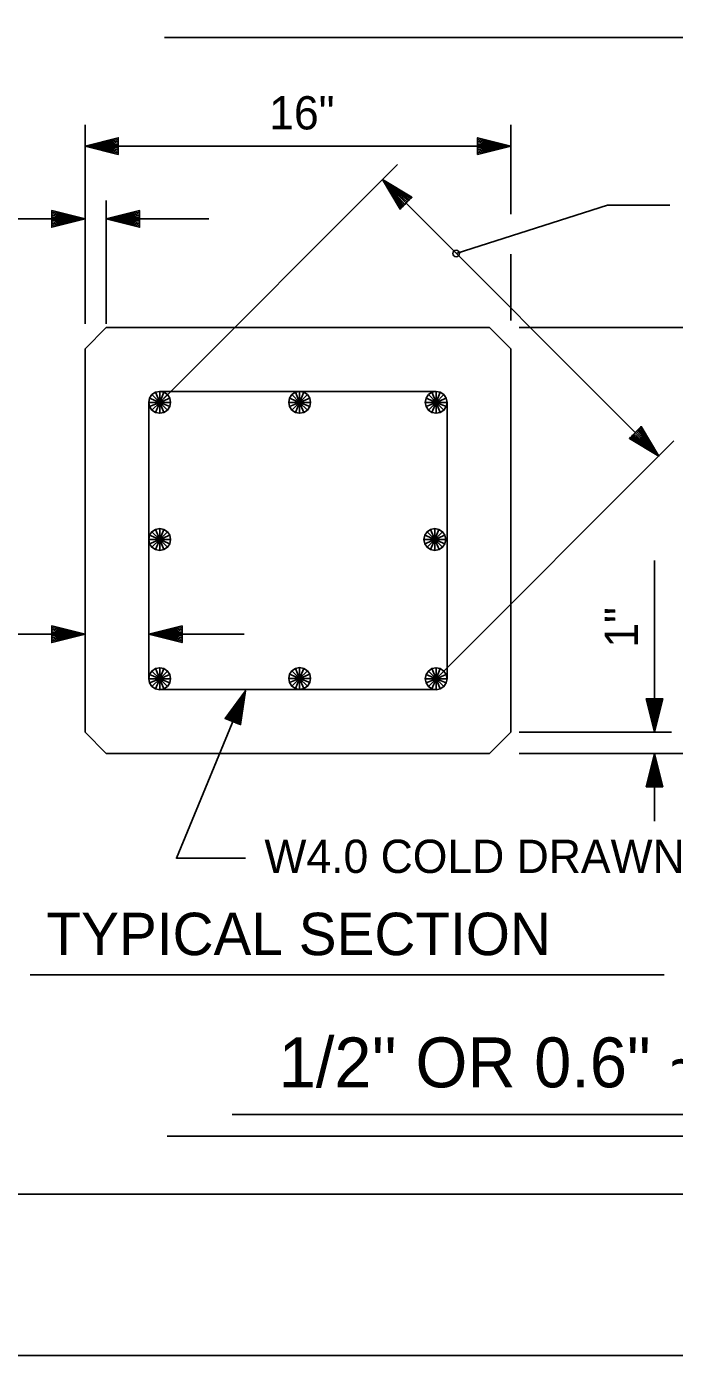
# Model space of a CAD drawing. Extents: x 0 to 22, y 0 to 16.8.
# Drawn here: x 3.923 to 5.546, y 0 to 3.328 of the extents above; entities that cross this region are included whole.
import ezdxf

# ---------------------------------------------------------------- set-up
doc = ezdxf.new("R2010")
doc.units = 0
for name, color, linetype in [('Dimension Lines', 7, 'Continuous'), ('Plan Sheet', 7, 'Continuous'), ('Plot Shape', 7, 'Continuous'), ('Rebar Lines', 7, 'Continuous'), ('sub prestressed concrete pile lines', 7, 'Continuous'), ('Subtitle Text', 7, 'Continuous'), ('Text', 7, 'Continuous'), ('Title Text', 7, 'Continuous')]:
    doc.layers.add(name, color=color, linetype=linetype)

msp = doc.modelspace()

# ---------------------------------------------------------------- linework, layer by layer
at = {"layer": 'Dimension Lines'}
for p, q in [((4.0695, 2.5834), (4.0695, 3.0823)), ((5.1362, 2.8588), (5.1362, 3.0823)), ((4.0695, 3.029), (5.1362, 3.029)), ((4.2566, 2.387), (4.8521, 2.9825)), ((4.8144, 2.9448), (5.5066, 2.2526)), ((4.1228, 2.5834), (4.1228, 2.8928)), ((3.6001, 2.8467), (4.0695, 2.8467)), ((4.1228, 2.8467), (4.3792, 2.8467)), ((5.1362, 2.5923), (5.1362, 2.7583)), ((5.1566, 2.5745), (6.4946, 2.5745)), ((4.9488, 1.6948), (5.5443, 2.2903)), ((5.4956, 1.5612), (5.4956, 1.9909)), ((4.0695, 1.8062), (3.5257, 1.8062)), ((4.4683, 1.8062), (4.2295, 1.8062)), ((5.1566, 1.5612), (5.5385, 1.5612)), ((5.1566, 1.5079), (6.4946, 1.5079)), ((5.4956, 1.3381), (5.4956, 1.5079))]:
    msp.add_line(p, q, dxfattribs=at)
for points in [[(4.1528, 3.029), (4.1528, 3.0248), (4.0695, 3.029), (4.1528, 3.0206), (4.1528, 3.0165), (4.0695, 3.029), (4.1528, 3.0123), (4.1528, 3.0081), (4.0695, 3.029), (4.1528, 3.0498), (4.1528, 3.0456), (4.0695, 3.029), (4.1528, 3.0415), (4.1528, 3.0373), (4.0695, 3.029), (4.1528, 3.0331), (4.1528, 3.0081), (4.1528, 3.0498), (4.0695, 3.029), (4.1528, 3.0081)], [(5.0528, 3.029), (5.0528, 3.0331), (5.1362, 3.029), (5.0528, 3.0373), (5.0528, 3.0415), (5.1362, 3.029), (5.0528, 3.0456), (5.0528, 3.0498), (5.1362, 3.029), (5.0528, 3.0081), (5.0528, 3.0123), (5.1362, 3.029), (5.0528, 3.0165), (5.0528, 3.0206), (5.1362, 3.029), (5.0528, 3.0248), (5.0528, 3.0498), (5.0528, 3.0081), (5.1362, 3.029), (5.0528, 3.0498)], [(4.8733, 2.8859), (4.8703, 2.8829), (4.8144, 2.9448), (4.8674, 2.88), (4.8644, 2.877), (4.8144, 2.9448), (4.8615, 2.8741), (4.8585, 2.8711), (4.8144, 2.9448), (4.888, 2.9006), (4.8851, 2.8976), (4.8144, 2.9448), (4.8821, 2.8947), (4.8792, 2.8918), (4.8144, 2.9448), (4.8762, 2.8888), (4.8585, 2.8711), (4.888, 2.9006), (4.8144, 2.9448), (4.8585, 2.8711)], [(3.9862, 2.8467), (3.9862, 2.8508), (4.0695, 2.8467), (3.9862, 2.855), (3.9862, 2.8592), (4.0695, 2.8467), (3.9862, 2.8633), (3.9862, 2.8675), (4.0695, 2.8467), (3.9862, 2.8258), (3.9862, 2.83), (4.0695, 2.8467), (3.9862, 2.8342), (3.9862, 2.8383), (4.0695, 2.8467), (3.9862, 2.8425), (3.9862, 2.8675), (3.9862, 2.8258), (4.0695, 2.8467), (3.9862, 2.8675)], [(4.2062, 2.8467), (4.2062, 2.8425), (4.1228, 2.8467), (4.2062, 2.8383), (4.2062, 2.8342), (4.1228, 2.8467), (4.2062, 2.83), (4.2062, 2.8258), (4.1228, 2.8467), (4.2062, 2.8675), (4.2062, 2.8633), (4.1228, 2.8467), (4.2062, 2.8592), (4.2062, 2.855), (4.1228, 2.8467), (4.2062, 2.8508), (4.2062, 2.8258), (4.2062, 2.8675), (4.1228, 2.8467), (4.2062, 2.8258)], [(4.9992, 2.7599), (5.3776, 2.8806), (5.5337, 2.8806)], [(5.4477, 2.3115), (5.4506, 2.3144), (5.5066, 2.2526), (5.4535, 2.3174), (5.4565, 2.3203), (5.5066, 2.2526), (5.4594, 2.3233), (5.4624, 2.3262), (5.5066, 2.2526), (5.4329, 2.2968), (5.4359, 2.2997), (5.5066, 2.2526), (5.4388, 2.3026), (5.4418, 2.3056), (5.5066, 2.2526), (5.4447, 2.3085), (5.4624, 2.3262), (5.4329, 2.2968), (5.5066, 2.2526), (5.4624, 2.3262)], [(3.9862, 1.8062), (3.9862, 1.8103), (4.0695, 1.8062), (3.9862, 1.8145), (3.9862, 1.8187), (4.0695, 1.8062), (3.9862, 1.8228), (3.9862, 1.827), (4.0695, 1.8062), (3.9862, 1.7853), (3.9862, 1.7895), (4.0695, 1.8062), (3.9862, 1.7937), (3.9862, 1.7978), (4.0695, 1.8062), (3.9862, 1.802), (3.9862, 1.827), (3.9862, 1.7853), (4.0695, 1.8062), (3.9862, 1.827)], [(4.3128, 1.8062), (4.3128, 1.802), (4.2295, 1.8062), (4.3128, 1.7978), (4.3128, 1.7937), (4.2295, 1.8062), (4.3128, 1.7895), (4.3128, 1.7853), (4.2295, 1.8062), (4.3128, 1.827), (4.3128, 1.8228), (4.2295, 1.8062), (4.3128, 1.8187), (4.3128, 1.8145), (4.2295, 1.8062), (4.3128, 1.8103), (4.3128, 1.7853), (4.3128, 1.827), (4.2295, 1.8062), (4.3128, 1.7853)], [(4.4714, 1.6647), (4.2986, 1.2452), (4.4714, 1.2452)], [(4.4397, 1.5877), (4.4358, 1.5893), (4.4714, 1.6647), (4.432, 1.5909), (4.4281, 1.5925), (4.4714, 1.6647), (4.4243, 1.594), (4.4204, 1.5956), (4.4714, 1.6647), (4.459, 1.5798), (4.4551, 1.5813), (4.4714, 1.6647), (4.4513, 1.5829), (4.4474, 1.5845), (4.4714, 1.6647), (4.4435, 1.5861), (4.4204, 1.5956), (4.459, 1.5798), (4.4714, 1.6647), (4.4204, 1.5956)], [(5.4956, 1.6445), (5.4998, 1.6445), (5.4956, 1.5612), (5.504, 1.6445), (5.5081, 1.6445), (5.4956, 1.5612), (5.5123, 1.6445), (5.5165, 1.6445), (5.4956, 1.5612), (5.4748, 1.6445), (5.479, 1.6445), (5.4956, 1.5612), (5.4831, 1.6445), (5.4873, 1.6445), (5.4956, 1.5612), (5.4915, 1.6445), (5.5165, 1.6445), (5.4748, 1.6445), (5.4956, 1.5612), (5.5165, 1.6445)], [(5.4956, 1.4245), (5.4915, 1.4245), (5.4956, 1.5079), (5.4873, 1.4245), (5.4831, 1.4245), (5.4956, 1.5079), (5.479, 1.4245), (5.4748, 1.4245), (5.4956, 1.5079), (5.5165, 1.4245), (5.5123, 1.4245), (5.4956, 1.5079), (5.5081, 1.4245), (5.504, 1.4245), (5.4956, 1.5079), (5.4998, 1.4245), (5.4748, 1.4245), (5.5165, 1.4245), (5.4956, 1.5079), (5.4748, 1.4245)]]:
    msp.add_lwpolyline(points, dxfattribs=at)
msp.add_circle((4.9992, 2.7599), 0.00822, dxfattribs=at)
at = {"layer": 'Plan Sheet'}
msp.add_line((0.7027, 0.4041), (22.0363, 0.4041), dxfattribs=at)
at = {"layer": 'Plot Shape'}
msp.add_lwpolyline([(0, 14.6667), (22.0421, 14.6667), (22.0421, 0), (0, 0)], close=True, dxfattribs=at)
at = {"layer": 'Rebar Lines'}
for p, q in [((4.2566, 2.4145), (4.9488, 2.4145)), ((4.2295, 2.387), (4.2295, 1.6948)), ((4.9762, 2.387), (4.9762, 1.6948)), ((4.9488, 1.6679), (4.2566, 1.6679))]:
    msp.add_line(p, q, dxfattribs=at)
for points in [[(4.2566, 2.4144), (4.267, 2.4123), (4.276, 2.4064), (4.2819, 2.3975), (4.284, 2.387), (4.2819, 2.3766), (4.276, 2.3677), (4.2671, 2.3618), (4.2566, 2.3597), (4.2461, 2.3618), (4.2372, 2.3677), (4.2313, 2.3765), (4.2292, 2.387), (4.2313, 2.3975), (4.2372, 2.4064), (4.2461, 2.4123), (4.2566, 2.4144), (4.2566, 2.387), (4.2566, 2.3597), (4.2671, 2.3618), (4.2566, 2.387), (4.276, 2.3677), (4.2819, 2.3766), (4.2566, 2.387), (4.284, 2.387), (4.2819, 2.3975), (4.2566, 2.387), (4.276, 2.4064), (4.267, 2.4123), (4.2566, 2.387), (4.2461, 2.4123), (4.2372, 2.4064), (4.2566, 2.387), (4.2313, 2.3975), (4.2292, 2.387), (4.2566, 2.387), (4.2313, 2.3765), (4.2372, 2.3677), (4.2566, 2.387), (4.2461, 2.3618)], [(4.607, 2.4144), (4.5966, 2.4123), (4.5877, 2.4064), (4.5817, 2.3975), (4.5796, 2.387), (4.5817, 2.3766), (4.5877, 2.3677), (4.5965, 2.3618), (4.607, 2.3597), (4.6175, 2.3618), (4.6264, 2.3677), (4.6323, 2.3765), (4.6344, 2.387), (4.6323, 2.3975), (4.6264, 2.4064), (4.6176, 2.4123), (4.607, 2.4144), (4.607, 2.387), (4.607, 2.3597), (4.5965, 2.3618), (4.607, 2.387), (4.5877, 2.3677), (4.5817, 2.3766), (4.607, 2.387), (4.5796, 2.387), (4.5817, 2.3975), (4.607, 2.387), (4.5877, 2.4064), (4.5966, 2.4123), (4.607, 2.387), (4.6176, 2.4123), (4.6264, 2.4064), (4.607, 2.387), (4.6323, 2.3975), (4.6344, 2.387), (4.607, 2.387), (4.6323, 2.3765), (4.6264, 2.3677), (4.607, 2.387), (4.6175, 2.3618)], [(4.9488, 2.4144), (4.9593, 2.4123), (4.9682, 2.4064), (4.9741, 2.3975), (4.9762, 2.387), (4.9741, 2.3766), (4.9682, 2.3677), (4.9593, 2.3618), (4.9488, 2.3597), (4.9384, 2.3618), (4.9295, 2.3677), (4.9235, 2.3765), (4.9214, 2.387), (4.9235, 2.3975), (4.9294, 2.4064), (4.9383, 2.4123), (4.9488, 2.4144), (4.9488, 2.387), (4.9488, 2.3597), (4.9593, 2.3618), (4.9488, 2.387), (4.9682, 2.3677), (4.9741, 2.3766), (4.9488, 2.387), (4.9762, 2.387), (4.9741, 2.3975), (4.9488, 2.387), (4.9682, 2.4064), (4.9593, 2.4123), (4.9488, 2.387), (4.9383, 2.4123), (4.9294, 2.4064), (4.9488, 2.387), (4.9235, 2.3975), (4.9214, 2.387), (4.9488, 2.387), (4.9235, 2.3765), (4.9295, 2.3677), (4.9488, 2.387), (4.9384, 2.3618)], [(4.2566, 2.0162), (4.267, 2.0182), (4.276, 2.0242), (4.2819, 2.0331), (4.284, 2.0436), (4.2819, 2.054), (4.276, 2.0629), (4.2671, 2.0688), (4.2566, 2.0709), (4.2461, 2.0688), (4.2372, 2.0629), (4.2313, 2.054), (4.2292, 2.0436), (4.2313, 2.0331), (4.2372, 2.0242), (4.2461, 2.0182), (4.2566, 2.0162), (4.2566, 2.0436), (4.2566, 2.0709), (4.2671, 2.0688), (4.2566, 2.0436), (4.276, 2.0629), (4.2819, 2.054), (4.2566, 2.0436), (4.284, 2.0436), (4.2819, 2.0331), (4.2566, 2.0436), (4.276, 2.0242), (4.267, 2.0182), (4.2566, 2.0436), (4.2461, 2.0182), (4.2372, 2.0242), (4.2566, 2.0436), (4.2313, 2.0331), (4.2292, 2.0436), (4.2566, 2.0436), (4.2313, 2.054), (4.2372, 2.0629), (4.2566, 2.0436), (4.2461, 2.0688)], [(4.9454, 2.0162), (4.935, 2.0182), (4.9261, 2.0242), (4.9201, 2.0331), (4.918, 2.0436), (4.9201, 2.054), (4.9261, 2.0629), (4.9349, 2.0688), (4.9454, 2.0709), (4.9559, 2.0688), (4.9648, 2.0629), (4.9707, 2.054), (4.9728, 2.0436), (4.9707, 2.0331), (4.9648, 2.0242), (4.956, 2.0182), (4.9454, 2.0162), (4.9454, 2.0436), (4.9454, 2.0709), (4.9349, 2.0688), (4.9454, 2.0436), (4.9261, 2.0629), (4.9201, 2.054), (4.9454, 2.0436), (4.918, 2.0436), (4.9201, 2.0331), (4.9454, 2.0436), (4.9261, 2.0242), (4.935, 2.0182), (4.9454, 2.0436), (4.956, 2.0182), (4.9648, 2.0242), (4.9454, 2.0436), (4.9707, 2.0331), (4.9728, 2.0436), (4.9454, 2.0436), (4.9707, 2.054), (4.9648, 2.0629), (4.9454, 2.0436), (4.9559, 2.0688)], [(4.2566, 1.7222), (4.267, 1.7201), (4.276, 1.7142), (4.2819, 1.7053), (4.284, 1.6948), (4.2819, 1.6844), (4.276, 1.6754), (4.2671, 1.6695), (4.2566, 1.6674), (4.2461, 1.6695), (4.2372, 1.6754), (4.2313, 1.6843), (4.2292, 1.6948), (4.2313, 1.7053), (4.2372, 1.7142), (4.2461, 1.7201), (4.2566, 1.7222), (4.2566, 1.6948), (4.2566, 1.6674), (4.2671, 1.6695), (4.2566, 1.6948), (4.276, 1.6754), (4.2819, 1.6844), (4.2566, 1.6948), (4.284, 1.6948), (4.2819, 1.7053), (4.2566, 1.6948), (4.276, 1.7142), (4.267, 1.7201), (4.2566, 1.6948), (4.2461, 1.7201), (4.2372, 1.7142), (4.2566, 1.6948), (4.2313, 1.7053), (4.2292, 1.6948), (4.2566, 1.6948), (4.2313, 1.6843), (4.2372, 1.6754), (4.2566, 1.6948), (4.2461, 1.6695)], [(4.607, 1.6681), (4.5966, 1.6702), (4.5877, 1.6761), (4.5817, 1.685), (4.5796, 1.6955), (4.5817, 1.706), (4.5877, 1.7149), (4.5965, 1.7208), (4.607, 1.7229), (4.6175, 1.7208), (4.6264, 1.7149), (4.6323, 1.706), (4.6344, 1.6955), (4.6323, 1.685), (4.6264, 1.6761), (4.6176, 1.6702), (4.607, 1.6681), (4.607, 1.6955), (4.607, 1.7229), (4.5965, 1.7208), (4.607, 1.6955), (4.5877, 1.7149), (4.5817, 1.706), (4.607, 1.6955), (4.5796, 1.6955), (4.5817, 1.685), (4.607, 1.6955), (4.5877, 1.6761), (4.5966, 1.6702), (4.607, 1.6955), (4.6176, 1.6702), (4.6264, 1.6761), (4.607, 1.6955), (4.6323, 1.685), (4.6344, 1.6955), (4.607, 1.6955), (4.6323, 1.706), (4.6264, 1.7149), (4.607, 1.6955), (4.6175, 1.7208)], [(4.9488, 1.7222), (4.9593, 1.7201), (4.9682, 1.7142), (4.9741, 1.7053), (4.9762, 1.6948), (4.9741, 1.6844), (4.9682, 1.6754), (4.9593, 1.6695), (4.9488, 1.6674), (4.9384, 1.6695), (4.9295, 1.6754), (4.9235, 1.6843), (4.9214, 1.6948), (4.9235, 1.7053), (4.9294, 1.7142), (4.9383, 1.7201), (4.9488, 1.7222), (4.9488, 1.6948), (4.9488, 1.6674), (4.9593, 1.6695), (4.9488, 1.6948), (4.9682, 1.6754), (4.9741, 1.6844), (4.9488, 1.6948), (4.9762, 1.6948), (4.9741, 1.7053), (4.9488, 1.6948), (4.9682, 1.7142), (4.9593, 1.7201), (4.9488, 1.6948), (4.9383, 1.7201), (4.9294, 1.7142), (4.9488, 1.6948), (4.9235, 1.7053), (4.9214, 1.6948), (4.9488, 1.6948), (4.9235, 1.6843), (4.9295, 1.6754), (4.9488, 1.6948), (4.9384, 1.6695)]]:
    msp.add_lwpolyline(points, dxfattribs=at)
at = {"layer": 'sub prestressed concrete pile lines'}
for p, q in [((4.0695, 2.5212), (4.1228, 2.5745)), ((4.1228, 2.5745), (5.0828, 2.5745)), ((5.0828, 2.5745), (5.1362, 2.5212)), ((4.0695, 2.5212), (4.0695, 1.5612)), ((5.1362, 2.5212), (5.1362, 1.5612)), ((4.0695, 1.5612), (4.1228, 1.5079)), ((5.0828, 1.5079), (5.1362, 1.5612)), ((4.1228, 1.5079), (5.0828, 1.5079))]:
    msp.add_line(p, q, dxfattribs=at)
at = {"layer": 'Subtitle Text'}
msp.add_line((3.9318, 0.9531), (5.5195, 0.9531), dxfattribs=at)
at = {"layer": 'Title Text'}
for p, q in [((4.2686, 3.3011), (9.7757, 3.3011)), ((4.4377, 0.6036), (9.6449, 0.6036)), ((4.275, 0.5493), (9.7821, 0.5493))]:
    msp.add_line(p, q, dxfattribs=at)

# ---------------------------------------------------------------- texts
at = {"layer": 'Subtitle Text'}
msp.add_text('TYPICAL SECTION', height=0.10625, dxfattribs=at).set_placement((3.973, 1.0025))
at = {"layer": 'Text'}
for s, height, p in [('16"', 0.08333, (4.5308, 3.0706)), ('W4.0 COLD DRAWN STEEL WIRE SPIRAL', 0.083333, (4.5188, 1.2084))]:
    msp.add_text(s, height=height, dxfattribs=at).set_placement(p)
msp.add_text('1"', height=0.08333, rotation=90, dxfattribs=at).set_placement((5.4544, 1.7726))
at = {"layer": 'Title Text'}
msp.add_text('1/2\'\' OR 0.6" ~ GRADE 270 L.R. PRESTRESS STRANDS', height=0.125, dxfattribs=at).set_placement((4.5545, 0.6714))

doc.saveas('drawing.dxf')
